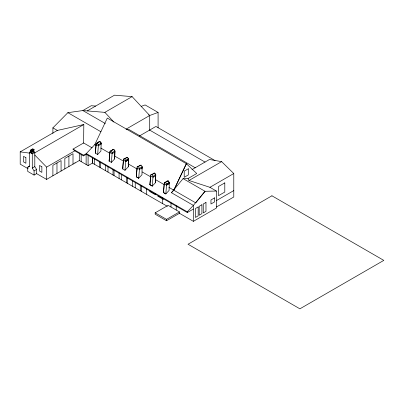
<?xml version="1.0" encoding="UTF-8"?>
<svg xmlns="http://www.w3.org/2000/svg" width="404" height="404" viewBox="0 0 404 404"><rect width="100%" height="100%" fill="white"/><g stroke="black" fill="none" stroke-linecap="round" stroke-linejoin="round"><path stroke-width="0.61" d="M98.864 141.748L96.162 143.4L95.359 153.182L97.652 154.51L100.919 151.04L101.162 143.077L100.015 141.552L98.97 141.814M114.882 150.965L114.645 158.929L111.373 162.393L109.09 161.075M171.008 207.025L171.013 202.864M176.225 210.04L176.235 205.873M100.434 167.736L100.465 162.14M105.464 170.639L105.495 165.059M83.618 143.112L83.815 124.528L57.292 130.447L20.2 151.864L20.2 164.16L28.129 168.736M114.852 152.02L112.186 153.56L109.903 152.242L109.125 161.095L109.938 151.288L112.716 149.707M126.184 157.59L127.346 157.292L128.452 158.828L128.265 166.822L124.993 170.286L122.639 168.928L123.488 159.151L127.346 157.292L128.502 158.929L125.806 160.489L124.993 170.286M128.265 166.822L128.507 158.863M142.011 169.003L142.082 166.685L141.976 174.735L138.708 178.199L136.299 176.806L137.113 166.968L141.016 165.095L142.223 166.796L139.521 168.357L138.708 178.199M149.874 184.714L152.252 186.087L155.525 182.623L155.767 174.674L154.863 174.139M165.862 193.869L163.474 192.562L164.287 182.775L166.988 181.133L168.155 180.936L169.327 182.487L169.084 190.451L165.817 193.915L163.438 192.546M95.359 153.182L96.127 144.329L98.465 145.677L101.131 144.137L101.131 143.188M152.328 186.012L149.909 184.729L150.682 175.881L153.066 177.255L155.767 175.695M97.652 154.51L98.465 144.728L97.313 143.112L96.162 143.4M111.373 162.393L112.186 152.586L111.06 150.965L109.938 151.288M138.729 178.179L136.299 176.806L137.113 167.978L139.521 169.367L142.223 167.806M149.904 184.734L150.722 174.937L154.591 173.094L155.686 174.609L155.525 182.623M152.252 186.087L153.066 176.29L151.894 174.649L150.722 174.937M165.817 193.915L166.63 184.128L165.458 182.492L164.287 182.775M123.058 167.801L122.675 168.948L123.488 160.115L125.806 161.454L128.507 159.893M136.299 176.806L136.688 175.654M163.857 191.42L163.474 192.562L164.251 183.714L166.63 185.088L169.296 183.547M92.056 147.824L83.623 142.955L72.993 149.091L83.532 155.181L86.345 153.555L94.804 144.587L107.307 118.064L186.315 163.681L196.748 173.498L188.052 178.518L183.098 178.624L171.417 192.708L193.38 205.389L193.38 221.341L216.377 208.065L216.377 191.042L209.913 187.31L188.976 180.487L188.052 178.518M171.417 192.708L173.811 190.203L186.315 163.681M173.811 190.203L186.421 163.777M193.375 209.05L187.294 212.565L187.294 211.837L193.375 205.389L205.04 191.294L216.377 191.042M52.894 133.416L52.894 127.861L67.877 112.676L82.86 110.56L104.863 112.357L132.103 96.627L149.707 115.504L149.707 130.037M125.806 161.454L128.422 159.883L128.422 158.913L125.806 160.489L124.644 158.848L123.488 159.151M166.63 185.088L169.256 183.522L169.256 182.563L166.63 184.128L169.327 182.568L168.155 180.936L166.983 181.219M87.259 110.903L114.504 95.177L132.103 96.627M30.229 150.268L32.744 148.818L34.037 149.566L31.522 151.248L30.229 150.268L31.522 151.015L34.037 149.566M30.229 150.5L32.744 149.046L34.037 149.793M30.229 152.672L30.229 151.611L31.239 151.03M92.496 157.515L92.496 163.07L88.097 165.61L79.295 160.529L46.606 179.401L36.597 173.629L34.082 175.078L27.73 171.412L27.73 167.221L29.502 166.483L29.502 152.252L31.517 151.091M31.229 150.399L31.229 151.49L31.749 151.788L32.997 151.071L32.997 149.98M31.522 152.353L34.037 150.904L34.037 151.965L31.522 153.419L31.522 152.353L30.229 151.611M29.502 152.252L32.285 153.858L34.8 152.404L34.8 166.64L36.597 169.438L36.597 173.629M34.486 153.005L83.815 124.528M27.73 167.221L29.739 166.059M34.082 175.078L34.082 170.892L32.285 168.089L34.8 166.64M34.082 170.892L36.597 169.438M46.606 179.401L46.606 167.11L74.937 150.748M97.313 143.112L100.01 141.552L101.162 143.167L98.465 144.728M126.28 129.028L149.707 115.504L158.09 112.433L158.09 127.8M72.993 149.091L74.629 150.763L83.532 155.904L86.345 154.283L187.294 212.565M111.06 150.965L113.761 149.404L114.943 150.995L114.645 158.929M139.284 136.057L155.924 126.452L215.1 160.615M112.186 152.586L114.882 151.03L113.761 149.404L112.64 149.732M124.644 158.848L127.346 157.292M137.113 166.968L141.016 165.095M151.894 174.649L154.591 173.094L155.762 174.735L153.066 176.29M165.458 182.492L168.155 180.936M192.001 169.579L209.464 159.494L221.624 161.635L233.78 173.533L233.78 196.995L216.423 207.015M188.976 180.487L221.624 161.635M155.176 212.822L168.099 205.358L179.452 211.913L179.452 213.302L166.529 220.761L155.176 214.206L155.176 212.822L166.529 219.372L179.452 211.913M209.913 187.31L233.78 173.533M216.423 200.586L233.78 190.602M141.193 106.368L145.107 104.934L158.09 112.433M154.591 173.094L153.384 173.281M126.063 129.457L128.477 129.23L195.314 167.817M95.642 106.065L91.238 105.722L82.86 110.56L105.318 123.528M20.2 151.864L29.532 153.116M148.627 114.877L149.707 115.504M149.637 130.083L205.05 162.09M183.083 178.613L205.04 191.294L195.753 202.869L168.892 187.36M67.877 112.676L100.97 131.785M100.288 142.572L101.162 143.077M94.804 144.587L96.435 145.531M100.793 148.046L110.055 153.394M114.413 155.909L123.675 161.257M128.033 163.772L137.294 169.119M142.198 171.953L150.914 176.982M155.272 179.497L163.989 184.532M52.894 127.861L57.393 130.462M187.294 211.837L86.345 153.555L86.345 154.283M157.792 196.182L163.453 199.45L163.453 198.273M162.524 203.52L167.397 206.328M179.305 213.206L193.38 221.341M32.744 150.157L34.037 150.904M32.482 150.768L32.997 151.071M33.875 151.869L34.8 152.404M34.8 155.06L46.606 167.11M104.863 112.357L113.877 122.023M138.314 166.655L139.521 168.357M166.529 219.372L166.529 220.761M162.524 197.743L162.524 203.581L92.43 163.11L92.43 157.555M155.732 174.75L155.732 175.715M155.419 193.627L155.419 194.804L149.763 191.536L149.763 190.36M146.349 188.633L146.349 194.243M141.319 185.729L141.319 191.339M140.269 185.123L140.269 190.733M135.239 182.219L135.239 187.83M132.709 180.755L132.709 186.365M127.679 177.851L127.679 183.461M126.614 177.24L126.614 182.85M121.589 174.336L121.589 179.947M119.084 172.887L119.084 178.497M114.054 169.983L114.054 175.594M113.019 169.387L113.019 174.998M107.989 166.483L107.989 172.094M99.384 161.514L99.384 167.125M94.354 158.61L94.354 164.221M88.097 155.161L88.097 165.61M86.128 154.843L86.128 164.473M83.532 155.181L83.532 155.904M81.169 154.389L81.169 161.61M79.295 153.151L79.295 160.529M75.013 162.64L75.013 163.004M73.008 164.16L73.008 153.697L64.837 158.413L64.837 168.877M68.922 156.055L68.922 166.519M61.065 171.054L61.065 160.595L52.894 165.312L52.894 175.775M56.979 162.953L56.979 173.412M32.285 153.858L32.285 168.089M31.749 150.702L31.749 151.788M188.294 168.791L184.214 171.15L184.214 177.3L188.294 174.942L188.294 168.791M224.796 182.881L218.539 186.491L218.539 195.657L224.796 192.046L224.796 182.881M198.167 206.959L195.455 208.525L195.455 217.438L198.167 215.872L198.167 206.959M201.904 204.742L199.192 206.308L199.192 215.221L201.904 213.655L201.904 204.742M205.974 202.444L203.262 204.01L203.262 212.923L205.974 211.358L205.974 202.444M214.6 197.859L210.964 199.96L210.964 203.985L214.6 201.884L214.6 197.859M271.932 195.799L188.032 244.238L299.899 308.823L383.8 260.383L271.932 195.799M41.859 166.807L39.526 165.458L39.526 171.023L41.859 172.372L41.859 166.807M25.886 157.686L23.553 156.338L23.553 161.908L25.886 163.251L25.886 157.686"/></g></svg>
